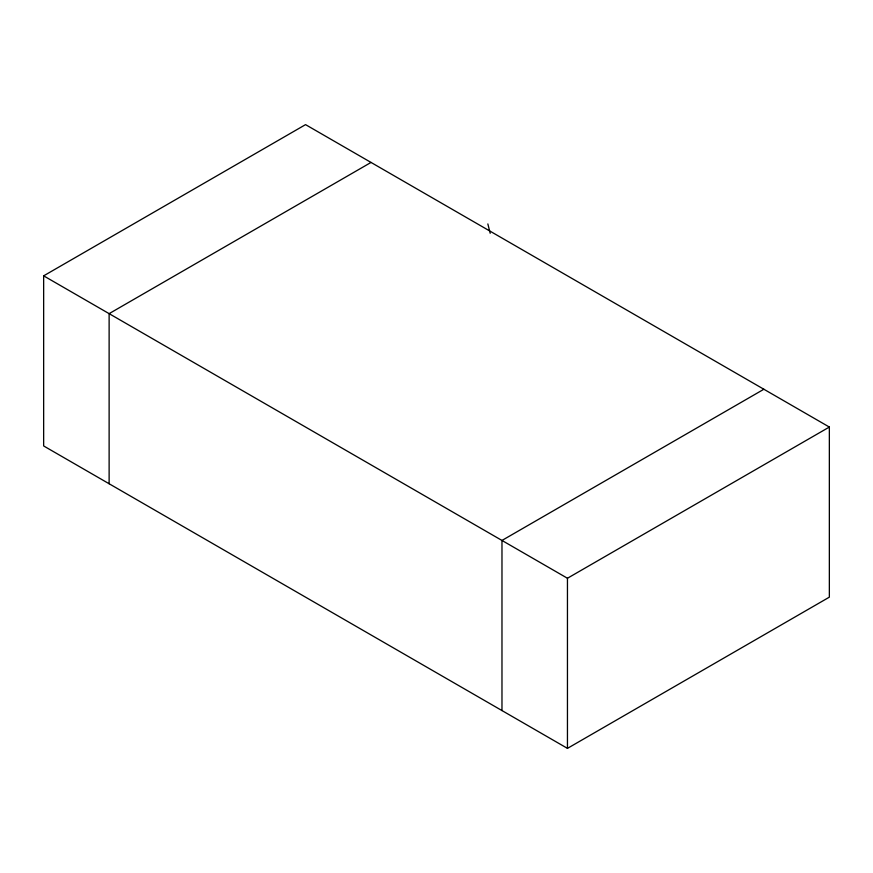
<?xml version="1.0" encoding="UTF-8"?>
<svg xmlns="http://www.w3.org/2000/svg" width="873" height="873" viewBox="0 0 873 873"><rect width="100%" height="100%" fill="white"/><g stroke="black" fill="none" stroke-linecap="round" stroke-linejoin="round"><path stroke-width="1.31" d="M43.65 275.846L305.55 124.632L829.35 427.05L829.35 597.154L567.45 748.368L43.65 445.95L43.65 275.846L567.45 578.253L829.35 427.05M371.025 162.433L109.125 313.647L109.125 483.751M763.875 389.249L501.975 540.452L501.975 710.567M487.854 223.924L490.19 233.287M567.45 578.253L567.45 748.368"/></g></svg>
